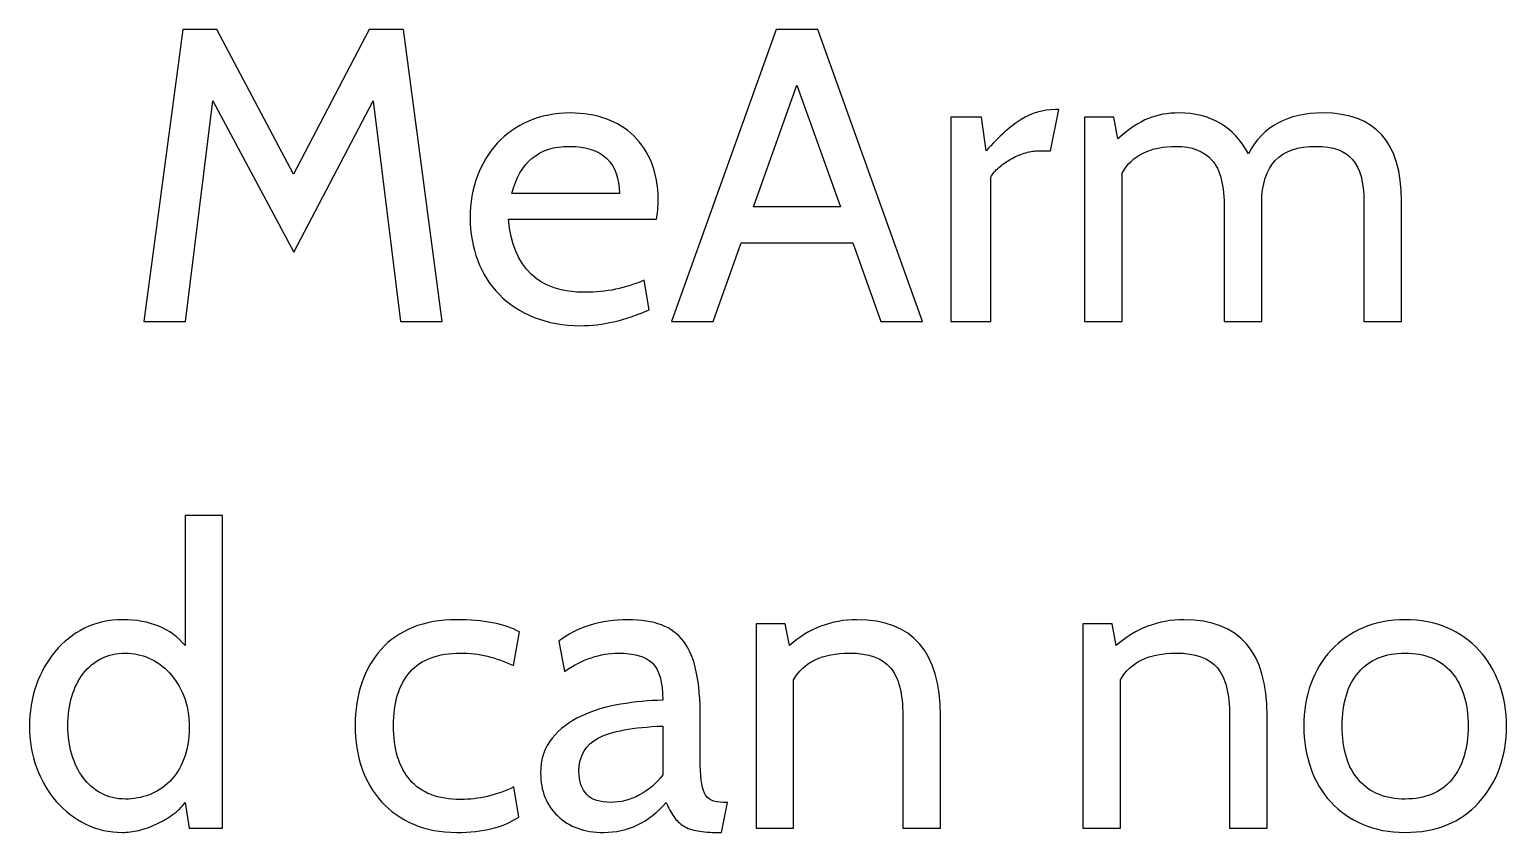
# Model space of a CAD drawing. Header units: centimetres. Extents: x -24 to 24.1, y -20.7 to 0.5.
# Drawn here: x 9.879 to 12.879, y -9.79 to -8.161 of the extents above; entities that cross this region are included whole.
import ezdxf

# ---------------------------------------------------------------- set-up
doc = ezdxf.new("R2010")
doc.units = ezdxf.units.CM
doc.header["$MEASUREMENT"] = 0
doc.layers.add('Layer 1', color=7, linetype='Continuous')

msp = doc.modelspace()

# ---------------------------------------------------------------- linework, layer by layer
at = {"layer": 'Layer 1', "color": 250}
for points, knots in [([(10.71736, -8.75331), (10.71736, -8.75331), (10.63269, -8.75331), (10.63269, -8.75331), (10.63269, -8.75331), (10.63269, -8.75331), (10.57681, -8.30542), (10.57681, -8.30542), (10.57681, -8.30542), (10.57681, -8.30542), (10.41594, -8.61276), (10.41594, -8.61276), (10.41594, -8.61276), (10.41594, -8.61276), (10.25169, -8.30542), (10.25169, -8.30542), (10.25169, -8.30542), (10.25169, -8.30542), (10.19581, -8.75331), (10.19581, -8.75331), (10.19581, -8.75331), (10.19581, -8.75331), (10.11114, -8.75331), (10.11114, -8.75331), (10.11114, -8.75331), (10.11114, -8.75331), (10.19073, -8.16064), (10.19073, -8.16064), (10.19073, -8.16064), (10.19073, -8.16064), (10.25931, -8.16064), (10.25931, -8.16064), (10.25931, -8.16064), (10.25931, -8.16064), (10.41509, -8.45444), (10.41509, -8.45444), (10.41509, -8.45444), (10.41509, -8.45444), (10.56919, -8.16064), (10.56919, -8.16064), (10.56919, -8.16064), (10.56919, -8.16064), (10.63862, -8.16064), (10.63862, -8.16064), (10.63862, -8.16064), (10.63862, -8.16064), (10.71736, -8.75331), (10.71736, -8.75331)], [0, 0, 0, 0, 0.07692308, 0.07692308, 0.07692308, 0.07692308, 0.15384615, 0.15384615, 0.15384615, 0.15384615, 0.23076923, 0.23076923, 0.23076923, 0.23076923, 0.30769231, 0.30769231, 0.30769231, 0.30769231, 0.38461538, 0.38461538, 0.38461538, 0.38461538, 0.46153846, 0.46153846, 0.46153846, 0.46153846, 0.53846154, 0.53846154, 0.53846154, 0.53846154, 0.61538462, 0.61538462, 0.61538462, 0.61538462, 0.69230769, 0.69230769, 0.69230769, 0.69230769, 0.76923077, 0.76923077, 0.76923077, 0.76923077, 0.84615385, 0.84615385, 0.84615385, 0.84615385, 1, 1, 1, 1]), ([(11.69272, -8.75331), (11.69272, -8.75331), (11.60806, -8.75331), (11.60806, -8.75331), (11.60806, -8.75331), (11.60806, -8.75331), (11.55133, -8.59329), (11.55133, -8.59329), (11.55133, -8.59329), (11.55133, -8.59329), (11.32442, -8.59329), (11.32442, -8.59329), (11.32442, -8.59329), (11.32442, -8.59329), (11.26769, -8.75331), (11.26769, -8.75331), (11.26769, -8.75331), (11.26769, -8.75331), (11.18303, -8.75331), (11.18303, -8.75331), (11.18303, -8.75331), (11.18303, -8.75331), (11.39554, -8.16064), (11.39554, -8.16064), (11.39554, -8.16064), (11.39554, -8.16064), (11.48021, -8.16064), (11.48021, -8.16064), (11.48021, -8.16064), (11.48021, -8.16064), (11.69272, -8.75331), (11.69272, -8.75331)], [0, 0, 0, 0, 0.11111111, 0.11111111, 0.11111111, 0.11111111, 0.22222222, 0.22222222, 0.22222222, 0.22222222, 0.33333333, 0.33333333, 0.33333333, 0.33333333, 0.44444444, 0.44444444, 0.44444444, 0.44444444, 0.55555556, 0.55555556, 0.55555556, 0.55555556, 0.66666667, 0.66666667, 0.66666667, 0.66666667, 0.77777778, 0.77777778, 0.77777778, 0.77777778, 1, 1, 1, 1]), ([(11.52593, -8.52048), (11.52593, -8.52048), (11.43787, -8.27325), (11.43787, -8.27325), (11.43787, -8.27325), (11.43787, -8.27325), (11.34982, -8.52048), (11.34982, -8.52048), (11.34982, -8.52048), (11.34982, -8.52048), (11.52593, -8.52048), (11.52593, -8.52048)], [0, 0, 0, 0, 0.25, 0.25, 0.25, 0.25, 0.5, 0.5, 0.5, 0.5, 1, 1, 1, 1]), ([(11.15255, -8.54588), (11.15255, -8.54588), (10.85198, -8.54588), (10.85198, -8.54588), (10.85198, -8.54588), (10.86101, -8.64465), (10.91294, -8.69404), (11.00777, -8.69404), (11.00777, -8.69404), (11.0501, -8.69404), (11.08989, -8.68586), (11.12715, -8.66949), (11.12715, -8.66949), (11.12715, -8.66949), (11.13731, -8.7296), (11.13731, -8.7296), (11.13731, -8.7296), (11.0882, -8.75105), (11.04192, -8.76178), (10.99845, -8.76178), (10.99845, -8.76178), (10.96346, -8.76178), (10.93199, -8.75613), (10.90405, -8.74484), (10.90405, -8.74484), (10.87611, -8.73355), (10.85254, -8.71817), (10.83335, -8.6987), (10.83335, -8.6987), (10.81416, -8.67923), (10.79949, -8.65608), (10.78933, -8.62927), (10.78933, -8.62927), (10.77917, -8.60246), (10.77409, -8.57353), (10.77409, -8.54249), (10.77409, -8.54249), (10.77409, -8.51257), (10.77888, -8.48463), (10.78848, -8.45867), (10.78848, -8.45867), (10.79808, -8.4327), (10.81162, -8.41027), (10.82912, -8.39136), (10.82912, -8.39136), (10.84662, -8.37245), (10.86793, -8.35749), (10.89304, -8.34649), (10.89304, -8.34649), (10.91816, -8.33548), (10.94624, -8.32997), (10.97729, -8.32997), (10.97729, -8.32997), (11.00382, -8.32997), (11.02809, -8.33393), (11.0501, -8.34183), (11.0501, -8.34183), (11.07211, -8.34973), (11.09088, -8.3613), (11.1064, -8.37654), (11.1064, -8.37654), (11.12193, -8.39178), (11.13406, -8.41027), (11.14281, -8.432), (11.14281, -8.432), (11.15156, -8.45373), (11.15593, -8.47814), (11.15593, -8.50524), (11.15593, -8.50524), (11.15593, -8.52104), (11.15481, -8.53459), (11.15255, -8.54588)], [0, 0, 0, 0, 0.05263158, 0.05263158, 0.05263158, 0.05263158, 0.10526316, 0.10526316, 0.10526316, 0.10526316, 0.15789474, 0.15789474, 0.15789474, 0.15789474, 0.21052632, 0.21052632, 0.21052632, 0.21052632, 0.26315789, 0.26315789, 0.26315789, 0.26315789, 0.31578947, 0.31578947, 0.31578947, 0.31578947, 0.36842105, 0.36842105, 0.36842105, 0.36842105, 0.42105263, 0.42105263, 0.42105263, 0.42105263, 0.47368421, 0.47368421, 0.47368421, 0.47368421, 0.52631579, 0.52631579, 0.52631579, 0.52631579, 0.57894737, 0.57894737, 0.57894737, 0.57894737, 0.63157895, 0.63157895, 0.63157895, 0.63157895, 0.68421053, 0.68421053, 0.68421053, 0.68421053, 0.73684211, 0.73684211, 0.73684211, 0.73684211, 0.78947368, 0.78947368, 0.78947368, 0.78947368, 0.84210526, 0.84210526, 0.84210526, 0.84210526, 0.89473684, 0.89473684, 0.89473684, 0.89473684, 1, 1, 1, 1]), ([(11.96958, -8.3232), (11.96958, -8.3232), (11.95265, -8.40702), (11.95265, -8.40702), (11.95265, -8.40702), (11.95265, -8.40702), (11.9264, -8.40702), (11.9264, -8.40702), (11.9264, -8.40702), (11.91794, -8.40702), (11.90891, -8.40857), (11.89931, -8.41168), (11.89931, -8.41168), (11.88972, -8.41478), (11.88054, -8.41888), (11.87179, -8.42396), (11.87179, -8.42396), (11.86305, -8.42904), (11.855, -8.43468), (11.84766, -8.44089), (11.84766, -8.44089), (11.84033, -8.4471), (11.83496, -8.45359), (11.83158, -8.46036), (11.83158, -8.46036), (11.83158, -8.46036), (11.83158, -8.75331), (11.83158, -8.75331), (11.83158, -8.75331), (11.83158, -8.75331), (11.7503, -8.75331), (11.7503, -8.75331), (11.7503, -8.75331), (11.7503, -8.75331), (11.7503, -8.33844), (11.7503, -8.33844), (11.7503, -8.33844), (11.7503, -8.33844), (11.81295, -8.33844), (11.81295, -8.33844), (11.81295, -8.33844), (11.81295, -8.33844), (11.82226, -8.40702), (11.82226, -8.40702), (11.82226, -8.40702), (11.84823, -8.37767), (11.87179, -8.35636), (11.89296, -8.3431), (11.89296, -8.3431), (11.91413, -8.32983), (11.93741, -8.3232), (11.96281, -8.3232), (11.96281, -8.3232), (11.96281, -8.3232), (11.96958, -8.3232), (11.96958, -8.3232)], [0, 0, 0, 0, 0.06666667, 0.06666667, 0.06666667, 0.06666667, 0.13333333, 0.13333333, 0.13333333, 0.13333333, 0.2, 0.2, 0.2, 0.2, 0.26666667, 0.26666667, 0.26666667, 0.26666667, 0.33333333, 0.33333333, 0.33333333, 0.33333333, 0.4, 0.4, 0.4, 0.4, 0.46666667, 0.46666667, 0.46666667, 0.46666667, 0.53333333, 0.53333333, 0.53333333, 0.53333333, 0.6, 0.6, 0.6, 0.6, 0.66666667, 0.66666667, 0.66666667, 0.66666667, 0.73333333, 0.73333333, 0.73333333, 0.73333333, 0.8, 0.8, 0.8, 0.8, 0.86666667, 0.86666667, 0.86666667, 0.86666667, 1, 1, 1, 1]), ([(12.66555, -8.75331), (12.66555, -8.75331), (12.58935, -8.75331), (12.58935, -8.75331), (12.58935, -8.75331), (12.58935, -8.75331), (12.58935, -8.50947), (12.58935, -8.50947), (12.58935, -8.50947), (12.58935, -8.47052), (12.58173, -8.44216), (12.56649, -8.42438), (12.56649, -8.42438), (12.55125, -8.4066), (12.52641, -8.39771), (12.49198, -8.39771), (12.49198, -8.39771), (12.4186, -8.39771), (12.38191, -8.43609), (12.38191, -8.51286), (12.38191, -8.51286), (12.38191, -8.51286), (12.38191, -8.75331), (12.38191, -8.75331), (12.38191, -8.75331), (12.38191, -8.75331), (12.30571, -8.75331), (12.30571, -8.75331), (12.30571, -8.75331), (12.30571, -8.75331), (12.30571, -8.52471), (12.30571, -8.52471), (12.30571, -8.52471), (12.30571, -8.4773), (12.29739, -8.44428), (12.28073, -8.42565), (12.28073, -8.42565), (12.26408, -8.40702), (12.23995, -8.39771), (12.20834, -8.39771), (12.20834, -8.39771), (12.15529, -8.39771), (12.1186, -8.41577), (12.09828, -8.4519), (12.09828, -8.4519), (12.09828, -8.4519), (12.09828, -8.75331), (12.09828, -8.75331), (12.09828, -8.75331), (12.09828, -8.75331), (12.02208, -8.75331), (12.02208, -8.75331), (12.02208, -8.75331), (12.02208, -8.75331), (12.02208, -8.33844), (12.02208, -8.33844), (12.02208, -8.33844), (12.02208, -8.33844), (12.08134, -8.33844), (12.08134, -8.33844), (12.08134, -8.33844), (12.08134, -8.33844), (12.08981, -8.38247), (12.08981, -8.38247), (12.08981, -8.38247), (12.11239, -8.36215), (12.13299, -8.34832), (12.15162, -8.34098), (12.15162, -8.34098), (12.17024, -8.33364), (12.19113, -8.32997), (12.21427, -8.32997), (12.21427, -8.32997), (12.27749, -8.32997), (12.32434, -8.35763), (12.35482, -8.41295), (12.35482, -8.41295), (12.3836, -8.35763), (12.43412, -8.32997), (12.50637, -8.32997), (12.50637, -8.32997), (12.61249, -8.32997), (12.66555, -8.38952), (12.66555, -8.50862), (12.66555, -8.50862), (12.66555, -8.50862), (12.66555, -8.75331), (12.66555, -8.75331)], [0, 0, 0, 0, 0.04347826, 0.04347826, 0.04347826, 0.04347826, 0.08695652, 0.08695652, 0.08695652, 0.08695652, 0.13043478, 0.13043478, 0.13043478, 0.13043478, 0.17391304, 0.17391304, 0.17391304, 0.17391304, 0.2173913, 0.2173913, 0.2173913, 0.2173913, 0.26086957, 0.26086957, 0.26086957, 0.26086957, 0.30434783, 0.30434783, 0.30434783, 0.30434783, 0.34782609, 0.34782609, 0.34782609, 0.34782609, 0.39130435, 0.39130435, 0.39130435, 0.39130435, 0.43478261, 0.43478261, 0.43478261, 0.43478261, 0.47826087, 0.47826087, 0.47826087, 0.47826087, 0.52173913, 0.52173913, 0.52173913, 0.52173913, 0.56521739, 0.56521739, 0.56521739, 0.56521739, 0.60869565, 0.60869565, 0.60869565, 0.60869565, 0.65217391, 0.65217391, 0.65217391, 0.65217391, 0.69565217, 0.69565217, 0.69565217, 0.69565217, 0.73913043, 0.73913043, 0.73913043, 0.73913043, 0.7826087, 0.7826087, 0.7826087, 0.7826087, 0.82608696, 0.82608696, 0.82608696, 0.82608696, 0.86956522, 0.86956522, 0.86956522, 0.86956522, 0.91304348, 0.91304348, 0.91304348, 0.91304348, 1, 1, 1, 1]), ([(10.97559, -8.39771), (10.91407, -8.39771), (10.87512, -8.4296), (10.85875, -8.49338), (10.85875, -8.49338), (10.85875, -8.49338), (11.07719, -8.49338), (11.07719, -8.49338), (11.07719, -8.49338), (11.07719, -8.4629), (11.06873, -8.43934), (11.05179, -8.42269), (11.05179, -8.42269), (11.03486, -8.40603), (11.00946, -8.39771), (10.97559, -8.39771)], [0, 0, 0, 0, 0.2, 0.2, 0.2, 0.2, 0.4, 0.4, 0.4, 0.4, 0.6, 0.6, 0.6, 0.6, 1, 1, 1, 1]), ([(10.27113, -9.78202), (10.27113, -9.78202), (10.2034, -9.78202), (10.2034, -9.78202), (10.2034, -9.78202), (10.2034, -9.78202), (10.19493, -9.72953), (10.19493, -9.72953), (10.19493, -9.72953), (10.18816, -9.73912), (10.17955, -9.74759), (10.16911, -9.75493), (10.16911, -9.75493), (10.15867, -9.76226), (10.14766, -9.76861), (10.13609, -9.77398), (10.13609, -9.77398), (10.12452, -9.77934), (10.1128, -9.78343), (10.10095, -9.78625), (10.10095, -9.78625), (10.0891, -9.78908), (10.07809, -9.79049), (10.06793, -9.79049), (10.06793, -9.79049), (10.0414, -9.79049), (10.01657, -9.78484), (9.99342, -9.77355), (9.99342, -9.77355), (9.97028, -9.76226), (9.95024, -9.74688), (9.93331, -9.72741), (9.93331, -9.72741), (9.91638, -9.70794), (9.90311, -9.68508), (9.89352, -9.65883), (9.89352, -9.65883), (9.88392, -9.63258), (9.87912, -9.6045), (9.87912, -9.57459), (9.87912, -9.57459), (9.87912, -9.5458), (9.88364, -9.51828), (9.89267, -9.49204), (9.89267, -9.49204), (9.9017, -9.46579), (9.91454, -9.44279), (9.93119, -9.42303), (9.93119, -9.42303), (9.94784, -9.40328), (9.96774, -9.38761), (9.99088, -9.37604), (9.99088, -9.37604), (10.01403, -9.36447), (10.03971, -9.35868), (10.06793, -9.35868), (10.06793, -9.35868), (10.12381, -9.35868), (10.16614, -9.37618), (10.19493, -9.41118), (10.19493, -9.41118), (10.19493, -9.41118), (10.19493, -9.14702), (10.19493, -9.14702), (10.19493, -9.14702), (10.19493, -9.14702), (10.27113, -9.14702), (10.27113, -9.14702), (10.27113, -9.14702), (10.27113, -9.14702), (10.27113, -9.78202), (10.27113, -9.78202)], [0, 0, 0, 0, 0.05263158, 0.05263158, 0.05263158, 0.05263158, 0.10526316, 0.10526316, 0.10526316, 0.10526316, 0.15789474, 0.15789474, 0.15789474, 0.15789474, 0.21052632, 0.21052632, 0.21052632, 0.21052632, 0.26315789, 0.26315789, 0.26315789, 0.26315789, 0.31578947, 0.31578947, 0.31578947, 0.31578947, 0.36842105, 0.36842105, 0.36842105, 0.36842105, 0.42105263, 0.42105263, 0.42105263, 0.42105263, 0.47368421, 0.47368421, 0.47368421, 0.47368421, 0.52631579, 0.52631579, 0.52631579, 0.52631579, 0.57894737, 0.57894737, 0.57894737, 0.57894737, 0.63157895, 0.63157895, 0.63157895, 0.63157895, 0.68421053, 0.68421053, 0.68421053, 0.68421053, 0.73684211, 0.73684211, 0.73684211, 0.73684211, 0.78947368, 0.78947368, 0.78947368, 0.78947368, 0.84210526, 0.84210526, 0.84210526, 0.84210526, 0.89473684, 0.89473684, 0.89473684, 0.89473684, 1, 1, 1, 1]), ([(10.74696, -9.79049), (10.71366, -9.79049), (10.6843, -9.78498), (10.6589, -9.77398), (10.6589, -9.77398), (10.6335, -9.76297), (10.61191, -9.74773), (10.59413, -9.72826), (10.59413, -9.72826), (10.57635, -9.70878), (10.56295, -9.68592), (10.55392, -9.65968), (10.55392, -9.65968), (10.54489, -9.63343), (10.54037, -9.60478), (10.54037, -9.57374), (10.54037, -9.57374), (10.54037, -9.54213), (10.54489, -9.5132), (10.55392, -9.48696), (10.55392, -9.48696), (10.56295, -9.46071), (10.57607, -9.43799), (10.59329, -9.4188), (10.59329, -9.4188), (10.6105, -9.39961), (10.63195, -9.38479), (10.65763, -9.37435), (10.65763, -9.37435), (10.68332, -9.36391), (10.71281, -9.35868), (10.74611, -9.35868), (10.74611, -9.35868), (10.80143, -9.35868), (10.84404, -9.36687), (10.87396, -9.38324), (10.87396, -9.38324), (10.87396, -9.38324), (10.8621, -9.45182), (10.8621, -9.45182), (10.8621, -9.45182), (10.82711, -9.43489), (10.79127, -9.42642), (10.75458, -9.42642), (10.75458, -9.42642), (10.70886, -9.42642), (10.67471, -9.43912), (10.65213, -9.46452), (10.65213, -9.46452), (10.62955, -9.48992), (10.61826, -9.52633), (10.61826, -9.57374), (10.61826, -9.57374), (10.61826, -9.62115), (10.62955, -9.65798), (10.65213, -9.68423), (10.65213, -9.68423), (10.67471, -9.71048), (10.70886, -9.7236), (10.75458, -9.7236), (10.75458, -9.7236), (10.79183, -9.7236), (10.82796, -9.71513), (10.86295, -9.6982), (10.86295, -9.6982), (10.86295, -9.6982), (10.87311, -9.75916), (10.87311, -9.75916), (10.87311, -9.75916), (10.84207, -9.78004), (10.80002, -9.79049), (10.74696, -9.79049)], [0, 0, 0, 0, 0.05263158, 0.05263158, 0.05263158, 0.05263158, 0.10526316, 0.10526316, 0.10526316, 0.10526316, 0.15789474, 0.15789474, 0.15789474, 0.15789474, 0.21052632, 0.21052632, 0.21052632, 0.21052632, 0.26315789, 0.26315789, 0.26315789, 0.26315789, 0.31578947, 0.31578947, 0.31578947, 0.31578947, 0.36842105, 0.36842105, 0.36842105, 0.36842105, 0.42105263, 0.42105263, 0.42105263, 0.42105263, 0.47368421, 0.47368421, 0.47368421, 0.47368421, 0.52631579, 0.52631579, 0.52631579, 0.52631579, 0.57894737, 0.57894737, 0.57894737, 0.57894737, 0.63157895, 0.63157895, 0.63157895, 0.63157895, 0.68421053, 0.68421053, 0.68421053, 0.68421053, 0.73684211, 0.73684211, 0.73684211, 0.73684211, 0.78947368, 0.78947368, 0.78947368, 0.78947368, 0.84210526, 0.84210526, 0.84210526, 0.84210526, 0.89473684, 0.89473684, 0.89473684, 0.89473684, 1, 1, 1, 1]), ([(11.29645, -9.72953), (11.29645, -9.72953), (11.28459, -9.79049), (11.28459, -9.79049), (11.28459, -9.79049), (11.28459, -9.79049), (11.27867, -9.79049), (11.27867, -9.79049), (11.27867, -9.79049), (11.26173, -9.79049), (11.24762, -9.7895), (11.23633, -9.78752), (11.23633, -9.78752), (11.22505, -9.78555), (11.21545, -9.78216), (11.20755, -9.77736), (11.20755, -9.77736), (11.19965, -9.77257), (11.19301, -9.76622), (11.18765, -9.75831), (11.18765, -9.75831), (11.18229, -9.75041), (11.17707, -9.74082), (11.17199, -9.72953), (11.17199, -9.72953), (11.13699, -9.77017), (11.09466, -9.79049), (11.04499, -9.79049), (11.04499, -9.79049), (11.00604, -9.79049), (10.975, -9.77934), (10.95185, -9.75704), (10.95185, -9.75704), (10.92871, -9.73475), (10.91714, -9.70582), (10.91714, -9.67026), (10.91714, -9.67026), (10.91714, -9.64147), (10.9249, -9.61777), (10.94042, -9.59914), (10.94042, -9.59914), (10.95595, -9.58051), (10.9757, -9.56555), (10.99969, -9.55427), (10.99969, -9.55427), (11.02368, -9.54298), (11.05035, -9.53493), (11.0797, -9.53014), (11.0797, -9.53014), (11.10905, -9.52534), (11.13756, -9.52266), (11.16521, -9.52209), (11.16521, -9.52209), (11.16521, -9.48484), (11.15802, -9.45958), (11.14362, -9.44632), (11.14362, -9.44632), (11.12923, -9.43305), (11.10623, -9.42642), (11.07462, -9.42642), (11.07462, -9.42642), (11.0385, -9.42642), (11.00209, -9.43884), (10.9654, -9.46367), (10.9654, -9.46367), (10.9654, -9.46367), (10.95439, -9.40187), (10.95439, -9.40187), (10.95439, -9.40187), (10.99165, -9.37308), (11.0385, -9.35868), (11.09494, -9.35868), (11.09494, -9.35868), (11.12147, -9.35868), (11.14405, -9.36221), (11.16267, -9.36927), (11.16267, -9.36927), (11.1813, -9.37632), (11.1964, -9.38761), (11.20797, -9.40314), (11.20797, -9.40314), (11.21954, -9.41866), (11.22801, -9.43912), (11.23337, -9.46452), (11.23337, -9.46452), (11.23873, -9.48992), (11.24141, -9.52096), (11.24141, -9.55765), (11.24141, -9.55765), (11.24141, -9.55765), (11.24141, -9.64232), (11.24141, -9.64232), (11.24141, -9.64232), (11.24141, -9.67506), (11.24424, -9.69778), (11.24988, -9.71048), (11.24988, -9.71048), (11.25553, -9.72318), (11.26851, -9.72953), (11.28883, -9.72953), (11.28883, -9.72953), (11.28883, -9.72953), (11.29645, -9.72953), (11.29645, -9.72953)], [0, 0, 0, 0, 0.03703704, 0.03703704, 0.03703704, 0.03703704, 0.07407407, 0.07407407, 0.07407407, 0.07407407, 0.11111111, 0.11111111, 0.11111111, 0.11111111, 0.14814815, 0.14814815, 0.14814815, 0.14814815, 0.18518519, 0.18518519, 0.18518519, 0.18518519, 0.22222222, 0.22222222, 0.22222222, 0.22222222, 0.25925926, 0.25925926, 0.25925926, 0.25925926, 0.2962963, 0.2962963, 0.2962963, 0.2962963, 0.33333333, 0.33333333, 0.33333333, 0.33333333, 0.37037037, 0.37037037, 0.37037037, 0.37037037, 0.40740741, 0.40740741, 0.40740741, 0.40740741, 0.44444444, 0.44444444, 0.44444444, 0.44444444, 0.48148148, 0.48148148, 0.48148148, 0.48148148, 0.51851852, 0.51851852, 0.51851852, 0.51851852, 0.55555556, 0.55555556, 0.55555556, 0.55555556, 0.59259259, 0.59259259, 0.59259259, 0.59259259, 0.62962963, 0.62962963, 0.62962963, 0.62962963, 0.66666667, 0.66666667, 0.66666667, 0.66666667, 0.7037037, 0.7037037, 0.7037037, 0.7037037, 0.74074074, 0.74074074, 0.74074074, 0.74074074, 0.77777778, 0.77777778, 0.77777778, 0.77777778, 0.81481481, 0.81481481, 0.81481481, 0.81481481, 0.85185185, 0.85185185, 0.85185185, 0.85185185, 0.88888889, 0.88888889, 0.88888889, 0.88888889, 0.92592593, 0.92592593, 0.92592593, 0.92592593, 1, 1, 1, 1]), ([(11.7291, -9.78202), (11.7291, -9.78202), (11.65289, -9.78202), (11.65289, -9.78202), (11.65289, -9.78202), (11.65289, -9.78202), (11.65289, -9.55342), (11.65289, -9.55342), (11.65289, -9.55342), (11.65289, -9.50883), (11.64457, -9.47651), (11.62792, -9.45648), (11.62792, -9.45648), (11.61127, -9.43644), (11.58347, -9.42642), (11.54452, -9.42642), (11.54452, -9.42642), (11.48921, -9.42642), (11.45139, -9.44448), (11.43107, -9.48061), (11.43107, -9.48061), (11.43107, -9.48061), (11.43107, -9.78202), (11.43107, -9.78202), (11.43107, -9.78202), (11.43107, -9.78202), (11.35487, -9.78202), (11.35487, -9.78202), (11.35487, -9.78202), (11.35487, -9.78202), (11.35487, -9.36715), (11.35487, -9.36715), (11.35487, -9.36715), (11.35487, -9.36715), (11.41413, -9.36715), (11.41413, -9.36715), (11.41413, -9.36715), (11.41413, -9.36715), (11.4226, -9.41118), (11.4226, -9.41118), (11.4226, -9.41118), (11.46211, -9.37618), (11.50783, -9.35868), (11.55976, -9.35868), (11.55976, -9.35868), (11.67265, -9.35868), (11.7291, -9.4236), (11.7291, -9.55342), (11.7291, -9.55342), (11.7291, -9.55342), (11.7291, -9.78202), (11.7291, -9.78202)], [0, 0, 0, 0, 0.07142857, 0.07142857, 0.07142857, 0.07142857, 0.14285714, 0.14285714, 0.14285714, 0.14285714, 0.21428571, 0.21428571, 0.21428571, 0.21428571, 0.28571429, 0.28571429, 0.28571429, 0.28571429, 0.35714286, 0.35714286, 0.35714286, 0.35714286, 0.42857143, 0.42857143, 0.42857143, 0.42857143, 0.5, 0.5, 0.5, 0.5, 0.57142857, 0.57142857, 0.57142857, 0.57142857, 0.64285714, 0.64285714, 0.64285714, 0.64285714, 0.71428571, 0.71428571, 0.71428571, 0.71428571, 0.78571429, 0.78571429, 0.78571429, 0.78571429, 0.85714286, 0.85714286, 0.85714286, 0.85714286, 1, 1, 1, 1]), ([(12.39289, -9.78202), (12.39289, -9.78202), (12.31668, -9.78202), (12.31668, -9.78202), (12.31668, -9.78202), (12.31668, -9.78202), (12.31668, -9.55342), (12.31668, -9.55342), (12.31668, -9.55342), (12.31668, -9.50883), (12.30836, -9.47651), (12.29171, -9.45648), (12.29171, -9.45648), (12.27506, -9.43644), (12.24726, -9.42642), (12.20831, -9.42642), (12.20831, -9.42642), (12.153, -9.42642), (12.11518, -9.44448), (12.09486, -9.48061), (12.09486, -9.48061), (12.09486, -9.48061), (12.09486, -9.78202), (12.09486, -9.78202), (12.09486, -9.78202), (12.09486, -9.78202), (12.01866, -9.78202), (12.01866, -9.78202), (12.01866, -9.78202), (12.01866, -9.78202), (12.01866, -9.36715), (12.01866, -9.36715), (12.01866, -9.36715), (12.01866, -9.36715), (12.07792, -9.36715), (12.07792, -9.36715), (12.07792, -9.36715), (12.07792, -9.36715), (12.08639, -9.41118), (12.08639, -9.41118), (12.08639, -9.41118), (12.1259, -9.37618), (12.17162, -9.35868), (12.22355, -9.35868), (12.22355, -9.35868), (12.33644, -9.35868), (12.39289, -9.4236), (12.39289, -9.55342), (12.39289, -9.55342), (12.39289, -9.55342), (12.39289, -9.78202), (12.39289, -9.78202)], [0, 0, 0, 0, 0.07142857, 0.07142857, 0.07142857, 0.07142857, 0.14285714, 0.14285714, 0.14285714, 0.14285714, 0.21428571, 0.21428571, 0.21428571, 0.21428571, 0.28571429, 0.28571429, 0.28571429, 0.28571429, 0.35714286, 0.35714286, 0.35714286, 0.35714286, 0.42857143, 0.42857143, 0.42857143, 0.42857143, 0.5, 0.5, 0.5, 0.5, 0.57142857, 0.57142857, 0.57142857, 0.57142857, 0.64285714, 0.64285714, 0.64285714, 0.64285714, 0.71428571, 0.71428571, 0.71428571, 0.71428571, 0.78571429, 0.78571429, 0.78571429, 0.78571429, 0.85714286, 0.85714286, 0.85714286, 0.85714286, 1, 1, 1, 1]), ([(12.82299, -9.72953), (12.78631, -9.77017), (12.73635, -9.79049), (12.67313, -9.79049), (12.67313, -9.79049), (12.64096, -9.79049), (12.61217, -9.78498), (12.58677, -9.77398), (12.58677, -9.77398), (12.56137, -9.76297), (12.53978, -9.74787), (12.522, -9.72868), (12.522, -9.72868), (12.50422, -9.70949), (12.49068, -9.68663), (12.48136, -9.6601), (12.48136, -9.6601), (12.47205, -9.63357), (12.46739, -9.60507), (12.46739, -9.57459), (12.46739, -9.57459), (12.46739, -9.54354), (12.47219, -9.5149), (12.48179, -9.48865), (12.48179, -9.48865), (12.49138, -9.4624), (12.50507, -9.43968), (12.52285, -9.42049), (12.52285, -9.42049), (12.54063, -9.4013), (12.56222, -9.3862), (12.58762, -9.3752), (12.58762, -9.3752), (12.61302, -9.36419), (12.64153, -9.35868), (12.67313, -9.35868), (12.67313, -9.35868), (12.70474, -9.35868), (12.73325, -9.36419), (12.75865, -9.3752), (12.75865, -9.3752), (12.78405, -9.3862), (12.80564, -9.40144), (12.82342, -9.42092), (12.82342, -9.42092), (12.8412, -9.44039), (12.85489, -9.46325), (12.86448, -9.4895), (12.86448, -9.4895), (12.87408, -9.51574), (12.87888, -9.54411), (12.87888, -9.57459), (12.87888, -9.57459), (12.87888, -9.63667), (12.86025, -9.68832), (12.82299, -9.72953)], [0, 0, 0, 0, 0.06666667, 0.06666667, 0.06666667, 0.06666667, 0.13333333, 0.13333333, 0.13333333, 0.13333333, 0.2, 0.2, 0.2, 0.2, 0.26666667, 0.26666667, 0.26666667, 0.26666667, 0.33333333, 0.33333333, 0.33333333, 0.33333333, 0.4, 0.4, 0.4, 0.4, 0.46666667, 0.46666667, 0.46666667, 0.46666667, 0.53333333, 0.53333333, 0.53333333, 0.53333333, 0.6, 0.6, 0.6, 0.6, 0.66666667, 0.66666667, 0.66666667, 0.66666667, 0.73333333, 0.73333333, 0.73333333, 0.73333333, 0.8, 0.8, 0.8, 0.8, 0.86666667, 0.86666667, 0.86666667, 0.86666667, 1, 1, 1, 1]), ([(10.07386, -9.42642), (10.0558, -9.42642), (10.03957, -9.43009), (10.02517, -9.43743), (10.02517, -9.43743), (10.01078, -9.44476), (9.9985, -9.45492), (9.98834, -9.46791), (9.98834, -9.46791), (9.97818, -9.48089), (9.97042, -9.49641), (9.96506, -9.51447), (9.96506, -9.51447), (9.9597, -9.53253), (9.95702, -9.55257), (9.95702, -9.57459), (9.95702, -9.57459), (9.95702, -9.59491), (9.9597, -9.6141), (9.96506, -9.63216), (9.96506, -9.63216), (9.97042, -9.65022), (9.97804, -9.66589), (9.98792, -9.67915), (9.98792, -9.67915), (9.9978, -9.69241), (10.00993, -9.703), (10.02433, -9.7109), (10.02433, -9.7109), (10.03872, -9.7188), (10.05523, -9.72275), (10.07386, -9.72275), (10.07386, -9.72275), (10.09079, -9.72275), (10.10702, -9.71979), (10.12254, -9.71386), (10.12254, -9.71386), (10.13806, -9.70794), (10.15189, -9.69891), (10.16403, -9.68677), (10.16403, -9.68677), (10.17616, -9.67463), (10.18576, -9.65939), (10.19281, -9.64105), (10.19281, -9.64105), (10.19987, -9.6227), (10.2034, -9.6014), (10.2034, -9.57713), (10.2034, -9.57713), (10.2034, -9.55342), (10.19973, -9.53225), (10.19239, -9.51363), (10.19239, -9.51363), (10.18505, -9.495), (10.17532, -9.47919), (10.16318, -9.46621), (10.16318, -9.46621), (10.15105, -9.45323), (10.13722, -9.44335), (10.12169, -9.43658), (10.12169, -9.43658), (10.10617, -9.42981), (10.09023, -9.42642), (10.07386, -9.42642)], [0, 0, 0, 0, 0.05882353, 0.05882353, 0.05882353, 0.05882353, 0.11764706, 0.11764706, 0.11764706, 0.11764706, 0.17647059, 0.17647059, 0.17647059, 0.17647059, 0.23529412, 0.23529412, 0.23529412, 0.23529412, 0.29411765, 0.29411765, 0.29411765, 0.29411765, 0.35294118, 0.35294118, 0.35294118, 0.35294118, 0.41176471, 0.41176471, 0.41176471, 0.41176471, 0.47058824, 0.47058824, 0.47058824, 0.47058824, 0.52941176, 0.52941176, 0.52941176, 0.52941176, 0.58823529, 0.58823529, 0.58823529, 0.58823529, 0.64705882, 0.64705882, 0.64705882, 0.64705882, 0.70588235, 0.70588235, 0.70588235, 0.70588235, 0.76470588, 0.76470588, 0.76470588, 0.76470588, 0.82352941, 0.82352941, 0.82352941, 0.82352941, 0.88235294, 0.88235294, 0.88235294, 0.88235294, 1, 1, 1, 1]), ([(12.76711, -9.46537), (12.7451, -9.4394), (12.71377, -9.42642), (12.67313, -9.42642), (12.67313, -9.42642), (12.63249, -9.42642), (12.60103, -9.43926), (12.57873, -9.46494), (12.57873, -9.46494), (12.55643, -9.49062), (12.54529, -9.52717), (12.54529, -9.57459), (12.54529, -9.57459), (12.54529, -9.622), (12.55643, -9.65855), (12.57873, -9.68423), (12.57873, -9.68423), (12.60103, -9.70991), (12.63249, -9.72275), (12.67313, -9.72275), (12.67313, -9.72275), (12.71434, -9.72275), (12.74595, -9.70949), (12.76796, -9.68296), (12.76796, -9.68296), (12.78997, -9.65643), (12.80098, -9.62031), (12.80098, -9.57459), (12.80098, -9.57459), (12.80098, -9.52774), (12.78969, -9.49133), (12.76711, -9.46537)], [0, 0, 0, 0, 0.11111111, 0.11111111, 0.11111111, 0.11111111, 0.22222222, 0.22222222, 0.22222222, 0.22222222, 0.33333333, 0.33333333, 0.33333333, 0.33333333, 0.44444444, 0.44444444, 0.44444444, 0.44444444, 0.55555556, 0.55555556, 0.55555556, 0.55555556, 0.66666667, 0.66666667, 0.66666667, 0.66666667, 0.77777778, 0.77777778, 0.77777778, 0.77777778, 1, 1, 1, 1]), ([(11.16521, -9.67365), (11.16521, -9.67365), (11.16521, -9.57459), (11.16521, -9.57459), (11.16521, -9.57459), (11.10425, -9.57684), (11.06065, -9.58489), (11.0344, -9.59872), (11.0344, -9.59872), (11.00816, -9.61254), (10.99503, -9.63498), (10.99503, -9.66603), (10.99503, -9.66603), (10.99503, -9.70836), (11.01648, -9.72953), (11.05938, -9.72953), (11.05938, -9.72953), (11.0797, -9.72953), (11.09932, -9.72445), (11.11822, -9.71429), (11.11822, -9.71429), (11.13713, -9.70413), (11.1528, -9.69058), (11.16521, -9.67365)], [0, 0, 0, 0, 0.14285714, 0.14285714, 0.14285714, 0.14285714, 0.28571429, 0.28571429, 0.28571429, 0.28571429, 0.42857143, 0.42857143, 0.42857143, 0.42857143, 0.57142857, 0.57142857, 0.57142857, 0.57142857, 0.71428571, 0.71428571, 0.71428571, 0.71428571, 1, 1, 1, 1])]:
    msp.add_open_spline(points, degree=3, knots=knots, dxfattribs=at)

doc.saveas('drawing.dxf')
